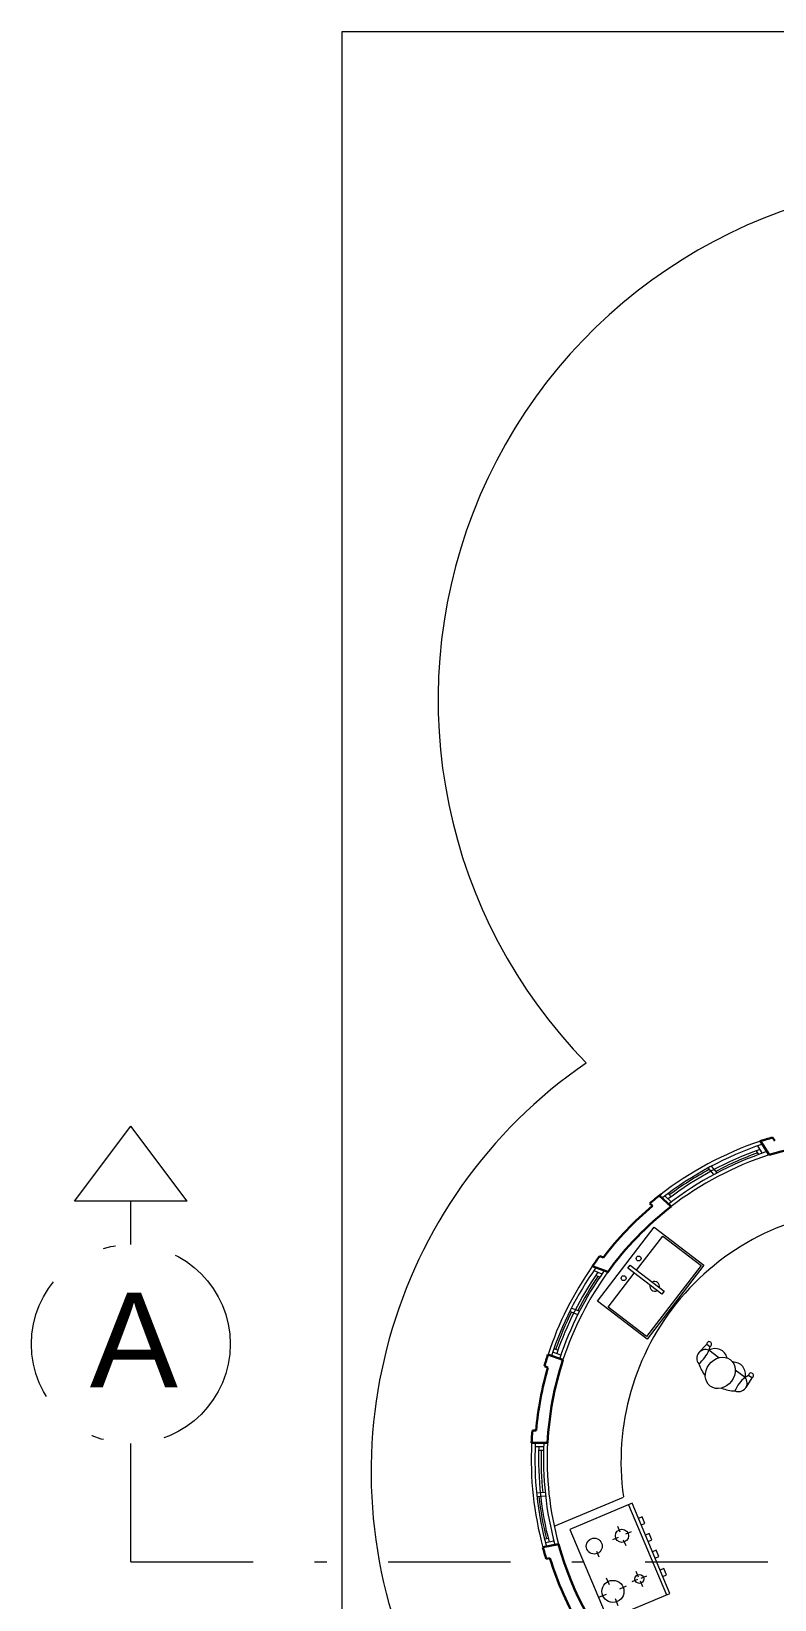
# Model space of a CAD drawing. Header units: inches. Extents: x 17.6 to 55, y 11.8 to 85.9.
# Drawn here: x 21.02 to 27.09, y 27.4 to 40.21 of the extents above; entities that cross this region are included whole.
import ezdxf

# ---------------------------------------------------------------- set-up
doc = ezdxf.new("R2010")
doc.units = ezdxf.units.IN
doc.header["$MEASUREMENT"] = 0
doc.linetypes.add('ACAD_ISO12W100', pattern=[21, 12, -3, 0, -3, 0, -3])
doc.linetypes.add('TRAZO_Y_PUNTO', pattern=[1, 0.5, -0.25, 0, -0.25])
doc.layers.add('1', color=23, linetype='Continuous', lineweight=18)
doc.layers.add('WALL 1 100', color=250, linetype='Continuous', lineweight=30)
for name, color, linetype, lineweight, true_color in [('CUT 1 100', 7, 'ACAD_ISO12W100', 5, 0x2e2e2e), ('DOOR WINDOW 1 100', 7, 'Continuous', 15, 0x666666), ('FURNITURE F 1 100', 7, 'Continuous', 13, 0x93979a), ('HATCH F 1 100', 7, 'Continuous', 0, 0xc9c9c9)]:
    doc.layers.add(name, color=color, linetype=linetype, lineweight=lineweight, true_color=true_color)
doc.layers.add('TREE G 1 100', color=7, linetype='Continuous', lineweight=9, true_color=0xbed3d5, transparency=0.6)
doc.styles.add('style1', font='arial.ttf')

# ---------------------------------------------------------------- blocks, each defined once
blk = doc.blocks.new('EDUCADORA PLANTA')
at = {"layer": 'HATCH F 1 100'}
for p, q in [((-0.186, 0.209), (-0.194, 0.134)), ((-0.186, 0.209), (-0.161, 0.209)), ((-0.161, 0.209), (-0.15, 0.185)), ((0.161, 0.209), (0.15, 0.185)), ((0.186, 0.209), (0.161, 0.209)), ((0.186, 0.209), (0.194, 0.134)), ((-0.068, 0.185), (-0.15, 0.185)), ((0.15, 0.185), (0.068, 0.185))]:
    blk.add_line(p, q, dxfattribs=at)
for centre, radius, start, end in [((-0.173, 0.219), 0.0164, 322.2806, 217.7194), ((-0.075, 0.154), 0.0812, 50.4451, 157.4368), ((0.075, 0.154), 0.0812, 22.5632, 129.5549), ((0.173, 0.219), 0.0164, 322.2806, 217.7194), ((-0.136, 0.129), 0.0578, 103.9414, 256.0586), ((-0.376, 0.129), 0.233, 346.0586, 13.9414), ((0.376, 0.129), 0.233, 166.0586, 193.9414), ((0.136, 0.129), 0.0578, 283.9414, 76.0586), ((0, 0.288), 0.262, 235.105, 255.1659), ((0, 0.288), 0.262, 284.8341, 304.895)]:
    blk.add_arc(centre, radius, start, end, dxfattribs=at)
blk.add_ellipse((0, 0.11), major_axis=(0, 0.11), ratio=0.84054, dxfattribs=at)
blk = doc.blocks.new('TARJA ESCAMOCHE')
for p, q in [((-0.197, -0.734), (0, 0)), ((-0.197, -0.734), (0, 0)), ((0, 0), (0.493, -0.132)), ((0.002, -0.378), (0.093, -0.04)), ((0.093, -0.04), (0.474, -0.143)), ((0.474, -0.143), (0.285, -0.848)), ((0.493, -0.132), (0.296, -0.866)), ((-0.096, -0.745), (-0.006, -0.407)), ((0.38, -0.495), (0.38, -0.495)), ((0.296, -0.866), (-0.197, -0.734)), ((0.285, -0.848), (-0.096, -0.745))]:
    blk.add_line(p, q)
blk.add_lwpolyline([(0.268, -0.48), (-0.07, -0.39), (-0.063, -0.361), (0.275, -0.451)], close=True)
for centre in [(-0.019, -0.284), (-0.071, -0.479)]:
    blk.add_circle(centre, 0.02)
for start, end in [(186.5121, 323.4879), (7.5384, 142.4616)]:
    blk.add_arc((0.189, -0.444), 0.04, start, end)

msp = doc.modelspace()

# ---------------------------------------------------------------- linework, layer by layer
at = {"layer": 'CUT 1 100', "color": 18, "linetype": 'TRAZO_Y_PUNTO', "lineweight": 0, "ltscale": 2, "true_color": 0x000000}
for p, q in [((21.378, 30.659), (21.837, 31.27)), ((22.296, 30.659), (21.837, 31.27)), ((22.296, 30.659), (21.378, 30.659)), ((21.837, 30.303), (21.837, 30.659)), ((21.837, 27.712), (21.837, 28.679)), ((21.837, 27.712), (48.574, 27.712))]:
    msp.add_line(p, q, dxfattribs=at)
msp.add_circle((21.837, 29.491), 0.812, dxfattribs=at)
at = {"layer": 'DOOR WINDOW 1 100'}
for p, q in [((26.943, 31.068), (26.963, 31.038)), ((26.954, 31.109), (26.991, 31.048)), ((26.597, 30.875), (26.552, 30.93)), ((26.624, 30.889), (26.579, 30.945)), ((26.252, 30.651), (26.198, 30.702)), ((26.25, 30.694), (26.223, 30.72)), ((25.617, 30.091), (25.684, 30.065)), ((25.633, 30.052), (25.666, 30.039)), ((25.487, 29.731), (25.422, 29.757)), ((25.498, 29.759), (25.433, 29.785)), ((25.348, 29.4), (25.282, 29.424)), ((25.324, 29.441), (25.291, 29.453)), ((25.363, 29.344), (25.361, 29.345)), ((25.138, 28.654), (25.208, 28.655)), ((25.167, 28.625), (25.207, 28.625)), ((25.15, 28.276), (25.22, 28.281)), ((25.152, 28.246), (25.223, 28.251)), ((25.25, 28.283), (25.25, 28.283)), ((25.245, 27.903), (25.216, 27.897)), ((25.292, 27.882), (25.223, 27.868)), ((25.323, 27.888), (25.321, 27.887))]:
    msp.add_line(p, q, dxfattribs=at)
for centre, radius, start, end in [((27.889, 28.472), 2.828, 108.8171, 127.8051), ((27.889, 28.472), 2.798, 108.6674, 127.8051), ((27.855, 28.552), 2.677, 109.2589, 127.503), ((27.855, 28.552), 2.642, 108.1749, 128.038), ((27.891, 28.469), 2.702, 108.1805, 127.4523), ((27.855, 28.552), 2.657, 109.8251, 117.8415), ((27.889, 28.472), 2.783, 118.4895, 126.5035), ((27.887, 28.53), 2.785, 145.0288, 161.6749), ((27.887, 28.53), 2.755, 144.8628, 161.6749), ((27.887, 28.53), 2.72, 145.307, 161.0653), ((27.85, 28.552), 2.642, 144.383, 161.9234), ((27.884, 28.531), 2.652, 144.2689, 161.7456), ((27.85, 28.552), 2.657, 145.8111, 152.8559), ((27.887, 28.53), 2.74, 153.5036, 160.4295), ((27.85, 28.552), 2.657, 161.912, 161.9234), ((27.848, 28.549), 2.742, 177.1782, 195.1822), ((27.848, 28.549), 2.712, 177.147, 195.1822), ((27.848, 28.549), 2.682, 177.7473, 194.5871), ((27.848, 28.549), 2.662, 178.3718, 185.8266), ((27.848, 28.549), 2.642, 177.0713, 195.2944), ((27.848, 28.549), 2.612, 177.0376, 195.3443), ((27.848, 28.549), 2.697, 186.4406, 193.9285), ((27.848, 28.549), 2.697, 194.5669, 194.5871)]:
    msp.add_arc(centre, radius, start, end, dxfattribs=at)
at = {"layer": 'FURNITURE F 1 100', "lineweight": 9}
for p, q in [((25.293, 28.004), (25.86, 28.242)), ((25.901, 28.179), (26.211, 27.442)), ((25.832, 27.955), (25.813, 28.002)), ((25.878, 27.94), (25.924, 27.959)), ((25.638, 27.8), (25.657, 27.754)), ((25.816, 27.912), (25.77, 27.892)), ((25.858, 27.893), (25.878, 27.847)), ((25.744, 27.524), (25.721, 27.579)), ((25.974, 27.567), (25.928, 27.548)), ((25.983, 27.588), (25.963, 27.634)), ((25.989, 27.573), (25.989, 27.573)), ((25.995, 27.558), (26.014, 27.512)), ((26.004, 27.579), (26.05, 27.599)), ((25.718, 27.446), (25.662, 27.423)), ((25.791, 27.413), (25.814, 27.357)), ((25.829, 27.493), (25.884, 27.516))]:
    msp.add_line(p, q, dxfattribs=at)
msp.add_lwpolyline([(25.732, 27.241), (26.239, 27.454), (25.929, 28.191), (25.422, 27.978)], close=True, dxfattribs=at)
for points in [[(26.004, 28.015), (26.034, 28.027), (26.012, 28.079), (25.982, 28.066)], [(26.06, 27.879), (26.091, 27.892), (26.069, 27.944), (26.039, 27.931)], [(26.118, 27.743), (26.148, 27.755), (26.126, 27.807), (26.096, 27.794)], [(26.181, 27.593), (26.211, 27.606), (26.189, 27.657), (26.159, 27.645)]]:
    msp.add_lwpolyline(points, dxfattribs=at)
for centre, radius in [((25.847, 27.925), 0.054), ((25.621, 27.841), 0.0649), ((25.773, 27.471), 0.0904), ((25.989, 27.573), 0.036)]:
    msp.add_circle(centre, radius, dxfattribs=at)
msp.add_arc((27.9, 28.535), 2.061, 91.4509, 188.1518, dxfattribs=at)
at = {"layer": 'HATCH F 1 100', "lineweight": 9}
for p, q in [((23.562, 14.391), (23.562, 40.211)), ((23.562, 40.211), (46.562, 40.211))]:
    msp.add_line(p, q, dxfattribs=at)
at = {"layer": 'TREE G 1 100'}
for centre, radius, start, end in [((28.585, 34.752), 4.239, 93.2804, 224.3921), ((27.847, 28.449), 4.048, 124.4776, 204.4318)]:
    msp.add_arc(centre, radius, start, end, dxfattribs=at)
at = {"layer": 'WALL 1 100'}
for p, q in [((27.048, 31.036), (26.977, 31.149)), ((27.094, 31.151), (27.077, 31.178)), ((26.096, 30.619), (26.074, 30.64)), ((26.248, 30.614), (26.152, 30.704)), ((25.731, 30.08), (25.605, 30.126)), ((25.696, 30.199), (25.666, 30.21)), ((25.365, 29.362), (25.243, 29.406)), ((25.242, 29.3), (25.214, 29.311)), ((25.146, 28.784), (25.116, 28.784)), ((25.241, 28.684), (25.109, 28.684)), ((25.329, 27.858), (25.201, 27.833)), ((25.259, 27.743), (25.229, 27.737))]:
    msp.add_line(p, q, dxfattribs=at)
for centre, radius, start, end in [((27.894, 28.148), 3.138, 105.0991, 106.9973), ((28.333, 26.571), 4.745, 106.3936, 106.3974), ((28.388, 26.28), 4.941, 96.2718, 105.7328), ((27.848, 28.549), 2.712, 130.2452, 142.528), ((27.848, 28.549), 2.612, 127.7797, 144.1328), ((27.848, 28.549), 2.742, 127.7797, 130.3168), ((27.798, 28.587), 2.679, 142.7125, 144.9383), ((27.848, 28.549), 2.712, 144.6722, 144.7293), ((27.848, 28.549), 2.742, 161.8094, 163.8812), ((27.848, 28.549), 2.612, 161.8817, 177.0376), ((27.848, 28.549), 2.712, 163.9251, 175.0291), ((27.848, 28.549), 2.742, 175.0836, 177.147), ((27.848, 28.549), 2.742, 195.1822, 197.2345), ((27.848, 28.549), 2.612, 195.3443, 249.6253), ((27.848, 28.549), 2.712, 197.3042, 210.5153)]:
    msp.add_arc(centre, radius, start, end, dxfattribs=at)

# ---------------------------------------------------------------- block references
at = {"layer": '1', "lineweight": 9, "xscale": 1.232805170789682, "yscale": 1.232805170789682, "zscale": 1.232805170789682, "rotation": 323.1098720465001}
msp.add_blockref('EDUCADORA PLANTA', (26.568, 29.147), dxfattribs=at)
at = {"layer": 'FURNITURE F 1 100', "lineweight": 9, "rotation": 337.5456159222553}
msp.add_blockref('TARJA ESCAMOCHE', (26.109, 30.445), dxfattribs=at)

# ---------------------------------------------------------------- texts
at = {"layer": 'CUT 1 100', "color": 18, "linetype": 'TRAZO_Y_PUNTO', "lineweight": 0, "ltscale": 2, "true_color": 0x000000, "style": 'style1'}
msp.add_text('A', height=0.772, dxfattribs=at).set_placement((21.502, 29.138))

doc.saveas('drawing.dxf')
